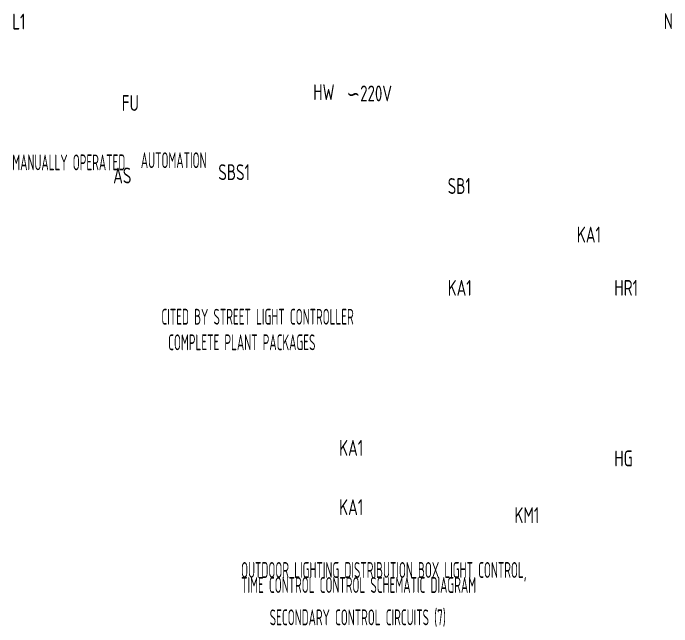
# Model space of a CAD drawing. Header units: inches. Extents: x 155818 to 1515405, y 4999 to 215277.
# Drawn here: x 719094 to 733657, y 178817 to 192379 of the extents above; entities that cross this region are included whole.
import ezdxf
from ezdxf.enums import TextEntityAlignment as Align

# ---------------------------------------------------------------- set-up
doc = ezdxf.new("R2010")
doc.units = ezdxf.units.IN
doc.header["$MEASUREMENT"] = 0
doc.layers.add('-ME-E-Sch DB', color=7, linetype='Continuous')
doc.styles.add('电气', font='gbenor.shx', dxfattribs={"width": 0.75, "bigfont": 'HZTXT.SHX'})

msp = doc.modelspace()

# ---------------------------------------------------------------- texts
at = {"layer": '-ME-E-Sch DB', "style": '电气'}
for s, width, p in [('N', 0.8, (733478, 192028)), ('L1', 0.8, (719074, 192018)), ('HW', 0.8, (725729, 190458)), ('∽220V', 0.8, (726471, 190430)), ('FU', 0.8, (721497, 190218)), ('MANUALLY OPERATED', 0.6, (719075, 188906)), ('AUTOMATION', 0.6, (721917, 188954)), ('SBS1', 0.8, (723630, 188690)), ('AS', 0.8, (721305, 188617)), ('SB1', 0.8, (728702, 188384)), ('KA1', 0.8, (731558, 187310)), ('KA1', 0.8, (728702, 186133)), ('HR1', 0.8, (732386, 186133)), ('CITED BY STREET LIGHT CONTROLLER', 0.6, (722372, 185495)), ('COMPLETE PLANT PACKAGES', 0.6, (722521, 184930)), ('KA1', 0.8, (726302, 182596)), ('HG', 0.8, (732386, 182364)), ('KA1', 0.8, (726302, 181287)), ('KM1', 0.8, (730178, 181110)), ('OUTDOOR LIGHTING DISTRIBUTION BOX LIGHT CONTROL, ', 0.6, (724134, 179898)), ('TIME CONTROL CONTROL SCHEMATIC DIAGRAM', 0.6, (724134, 179566))]:
    msp.add_text(s, height=350, dxfattribs=dict(at, width=width)).set_placement(p)
at = {"layer": '-ME-E-Sch DB', "style": '电气', "width": 0.6}
msp.add_text('SECONDARY CONTROL CIRCUITS (7)', height=350, dxfattribs=at).set_placement((726714, 178851), align=Align.CENTER)

doc.saveas('drawing.dxf')
